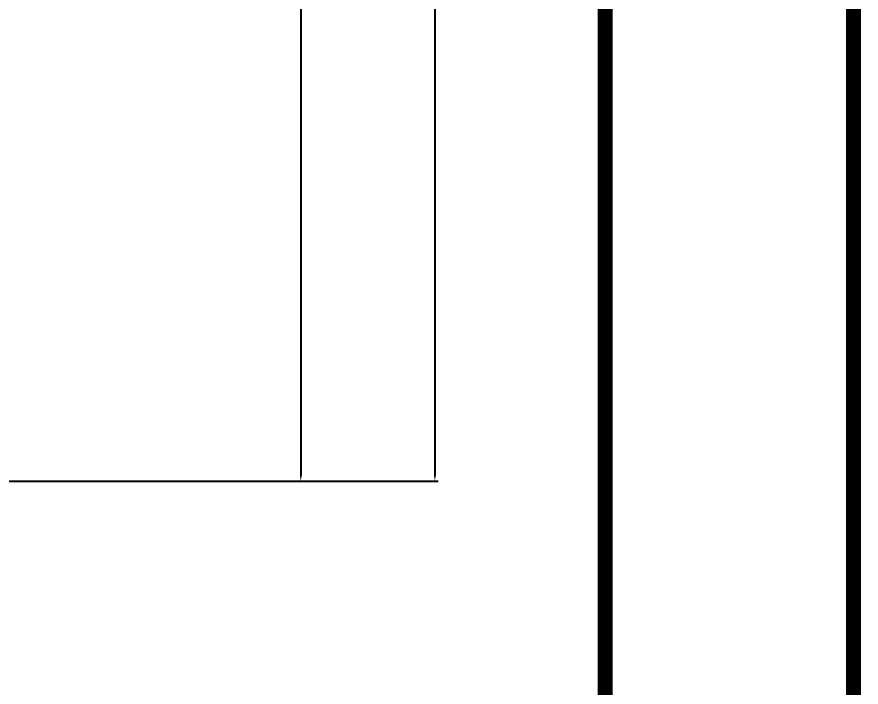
# Model space of a CAD drawing. Header units: millimetres. Extents: x 22 to 2359, y 6 to 1660.
# Drawn here: x 2047.5 to 2358.9, y 832.7 to 1079.8 of the extents above; entities that cross this region are included whole.
import ezdxf

# ---------------------------------------------------------------- set-up
doc = ezdxf.new("R2010")
doc.units = ezdxf.units.MM
doc.layers.get('Defpoints').update_dxf_attribs({"linetype": 'CONTINUOUS'})
doc.layers.add('1LINE', color=7, linetype='CONTINUOUS')
doc.styles.add('Annotative', font='malgun.ttf')
doc.dimstyles.new('WOO', dxfattribs={"dimtxt": 20, "dimasz": 2, "dimexe": 1.25, "dimexo": 0.3, "dimgap": 1, "dimtad": 1, "dimdec": 1, "dimzin": 1, "dimdsep": 46, "dimtxsty": 'Annotative', "dimcen": 0, "dimclrd": 1, "dimclre": 1, "dimclrt": 2, "dimadec": 0, "dimazin": 0, "dimtfac": 1, "dimtdec": 1, "dimtofl": 0, "dimtmove": 0, "dimatfit": 3, "dimfxl": 0, "dimarcsym": 0})

# ---------------------------------------------------------------- blocks, each defined once
blk = doc.blocks.new('*D13')
at = {"layer": '1LINE', "color": 1, "lineweight": -2}
for p, q in [((1916.75, 1347.55), (2153.47, 1347.55)), ((2152.22, 1345.55), (2152.22, 910.69)), ((1846.75, 908.69), (2153.47, 908.69))]:
    blk.add_line(p, q, dxfattribs=at)
at = {"layer": '1LINE', "color": 1}
for points in [[(2151.88, 1345.55), (2152.55, 1345.55), (2152.22, 1347.55)], [(2151.88, 910.69), (2152.55, 910.69), (2152.22, 908.69)]]:
    blk.add_solid(points, dxfattribs=at)
at = {"layer": 'Defpoints', "color": 0}
for p in [(1916.45, 1347.55), (1846.45, 908.69), (2152.22, 908.69)]:
    blk.add_point(p, dxfattribs=at)
at = {"layer": '1LINE', "color": 2, "insert": (2140.88, 1127.6), "char_height": 20, "attachment_point": 5, "rotation": 90, "style": 'Annotative'}
blk.add_mtext('439', dxfattribs=at)
blk = doc.blocks.new('*D14')
at = {"layer": '1LINE', "color": 1, "lineweight": -2}
for p, q in [((1916.75, 1386.55), (2202.92, 1386.55)), ((2201.67, 1384.55), (2201.67, 910.69)), ((1846.75, 908.69), (2202.92, 908.69))]:
    blk.add_line(p, q, dxfattribs=at)
at = {"layer": '1LINE', "color": 1}
for points in [[(2201.33, 1384.55), (2202, 1384.55), (2201.67, 1386.55)], [(2201.33, 910.69), (2202, 910.69), (2201.67, 908.69)]]:
    blk.add_solid(points, dxfattribs=at)
at = {"layer": 'Defpoints', "color": 0}
for p in [(1916.45, 1386.55), (1846.45, 908.69), (2201.67, 908.69)]:
    blk.add_point(p, dxfattribs=at)
at = {"layer": '1LINE', "color": 2, "insert": (2190.34, 1146.45), "char_height": 20, "attachment_point": 5, "rotation": 90, "style": 'Annotative'}
blk.add_mtext('478', dxfattribs=at)

msp = doc.modelspace()

# ---------------------------------------------------------------- linework, layer by layer
at = {"layer": '1LINE', "color": 4, "const_width": 5.55}
for points in [[(24.82, 8.44), (2356.12, 8.44), (2356.12, 1657), (24.82, 1657)], [(116.41, 66.72), (2264.53, 66.72), (2264.53, 1598.72), (116.41, 1598.72)]]:
    msp.add_lwpolyline(points, close=True, dxfattribs=at)

# ---------------------------------------------------------------- dimensions: what is measured, and where the dimension line sits
at = {"layer": '1LINE'}
for base, p1, picture, middle in [((2201.67, 908.69), (1916.45, 1386.55), '*D14', (2201.67, 1146.45)), ((2152.22, 908.69), (1916.45, 1347.55), '*D13', (2152.22, 1127.6))]:
    dim = msp.add_linear_dim(base=base, p1=p1, p2=(1846.45, 908.69), angle=90, dimstyle='WOO', override={"dimdec": 0}, dxfattribs=at)
    dim.commit()
    dim.dimension.update_dxf_attribs({"geometry": picture, "text_midpoint": middle, "dimtype": 160})

doc.saveas('drawing.dxf')
